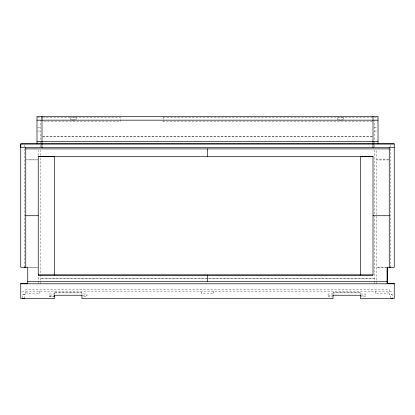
<?xml version="1.0" encoding="UTF-8"?>
<svg xmlns="http://www.w3.org/2000/svg" width="415" height="415" viewBox="0 0 415 415"><rect width="100%" height="100%" fill="white"/><g stroke="black" fill="none" stroke-linecap="round" stroke-linejoin="round"><path stroke-width="0.31" stroke-dasharray="2.08 1.56" d="M22.623 297.986L22.623 294.852L25.746 294.837L25.746 289.587L389.254 289.597L389.254 294.852L392.377 294.852L392.377 297.975M24.495 298.593L24.495 294.837M24.495 267.302L24.501 148.243M24.501 147.009L24.501 143.782M38.237 283.123L38.237 275.965M38.237 155.397L38.237 150.178M40.737 283.772L40.737 156.019M40.737 155.397L40.737 150.183M40.737 146.977L40.737 120.137M54.479 296.497L49.478 296.497L49.478 293.996L54.479 293.996L54.479 292.855L81.957 292.855L81.957 293.996L86.958 293.996L86.958 296.512L82.585 296.512M49.478 296.497L53.851 296.486M54.479 294.064L54.479 292.855M70.161 119.499L70.161 117.014M76.267 119.499L76.267 117.014M372.364 121.299L163.095 121.299L163.157 117.533M213.746 291.138L213.746 293.633L201.254 293.613L201.254 291.138M333.043 294.064L333.043 292.86L360.521 292.86L360.521 294.064M333.043 294.017L328.042 294.017L328.042 296.518L332.415 296.502M333.043 292.86L360.521 292.86M337.234 119.499L337.234 117.014M343.34 119.499L343.34 117.014M360.521 294.017L365.516 294.002L365.516 296.518L361.149 296.518M374.263 283.149L374.263 150.183M374.263 146.983L374.263 120.137M375.513 291.138L375.513 293.633L388.004 293.633L388.004 291.138M376.763 283.777L376.763 150.178M390.499 297.96L390.499 294.837L392.377 294.852M390.499 267.302L390.505 148.248M390.505 147.009L390.505 143.782M163.095 121.299L163.157 120.656M341.602 120.853L338.972 120.853M74.145 120.884L72.288 120.884M72.734 119.313L73.699 119.313M37.615 117.554L42.154 117.554M42.631 117.554L120.682 117.554L120.682 121.299L42.631 121.299M163.095 117.554L372.364 117.554M374.263 117.554L378.013 117.554M37.49 127.286L40.737 127.286M374.263 127.286L376.97 127.286M37.49 131.031L40.737 131.031M374.263 131.036L377.51 131.036M42.683 136.333L372.322 136.333M42.683 136.374L373.614 136.379M388.627 159.884L376.763 159.915L389.254 159.915M386.479 267.187L376.763 267.187L386.479 267.213M22 291.133L393 291.138M54.479 292.881L81.957 292.881L81.957 294.064M22.623 294.852L25.746 294.852M49.478 295.879L53.851 295.869M82.585 295.879L86.958 295.869M328.042 295.879L332.415 295.874M361.149 295.879L365.516 295.874M39.487 291.133L39.487 293.633L26.996 293.613L26.996 291.133M75.374 117.238A3.055 0.311 0 0 1 71.058 117.238M70.571 119.344A3.055 0.311 0 0 1 75.862 119.344M342.448 117.238A3.055 0.311 0 0 1 338.126 117.238M337.644 119.344A3.055 0.311 0 0 1 342.93 119.344M37.615 159.884L26.373 159.884L37.615 159.915M37.62 267.255L28.365 267.255L37.62 267.286M374.263 278.75L40.737 278.745L374.263 278.776"/><path stroke-width="0.62" d="M25.746 147.647L25.746 267.312L24.495 267.302M27.748 283.772L27.748 267.255L20.75 267.312L20.75 143.901L378.013 143.891L378.013 116.392L36.992 116.392L36.992 143.891M38.237 275.057L38.237 156.393L54.479 156.362L54.479 275.041L38.237 275.057L373.012 275.062L373.012 156.393L360.521 156.362L360.521 275.046L373.012 275.062M41.988 147.647L41.988 116.392M54.479 296.486L54.479 294.873M81.957 294.889L81.957 298.598L333.043 298.603L333.043 294.894M207.5 281.303L207.5 275.031M207.5 148.897L207.5 156.362M360.521 294.894L360.521 298.603L394.25 298.603L394.25 283.274L387.252 283.274L387.252 267.286L394.25 267.317L394.25 143.886L378.013 143.891M373.012 147.652L373.012 116.392M387.128 283.777L387.128 267.213M389.254 147.652L389.254 267.317L390.499 267.302M394.25 143.901L20.75 143.901L20.75 147.647L394.25 147.652M22.623 298.608L24.495 298.593M36.992 120.168L378.013 120.168M36.992 141.391L378.013 141.406M25.746 148.897L389.254 148.897M38.237 156.393L373.012 156.393M25.746 215.722L38.237 215.722M373.012 215.727L389.254 215.727M27.748 281.303L387.252 281.308M27.748 283.3L20.75 283.274L20.75 298.608L54.479 298.593L54.479 295.241L81.957 295.241M20.75 283.803L394.25 283.803M333.043 295.241L360.521 295.241M391.127 298.593L392.377 298.603M360.521 275.062L54.479 275.057M41.988 117.881L41.988 118.291"/></g></svg>
